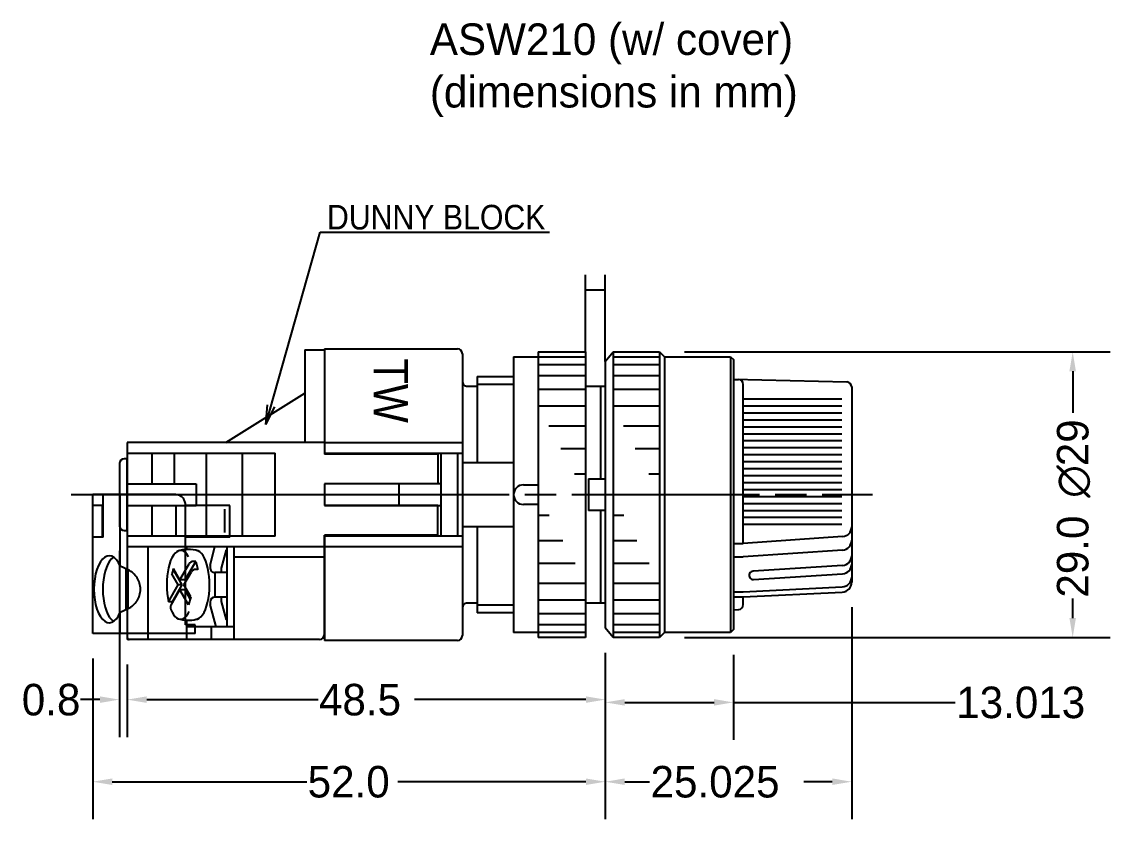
# Model space of a CAD drawing. Extents: x -297 to -4, y 12 to 197.
# Drawn here: x -170.2 to -59.8, y 116.1 to 197 of the extents above; entities that cross this region are included whole.
import ezdxf
from ezdxf.enums import TextEntityAlignment as Align

# ---------------------------------------------------------------- set-up
doc = ezdxf.new("R2010")
doc.units = 0
doc.header["$MEASUREMENT"] = 0
for name, pattern in [('CENTERLINE', [25.4, 19.05, -1.5875, 3.175, -1.5875]), ('PHANTOM', [30.1625, 19.05, -1.5875, 3.175, -1.5875, 3.175, -1.5875]), ('SOLID', [0])]:
    doc.linetypes.add(name, pattern=pattern)
doc.layers.get('0').update_dxf_attribs({"linetype": 'CONTINUOUS'})
doc.layers.get('DEFPOINTS').update_dxf_attribs({"linetype": 'CONTINUOUS'})
for name, color, linetype in [('DIMENSIONS', 5, 'CONTINUOUS'), ('LAYER1$C$L1', 3, 'SOLID'), ('LAYER3$C$L3', 3, 'SOLID'), ('LAYER4$C$L4', 3, 'SOLID'), ('LAYER8$C$L8', 32, 'SOLID')]:
    doc.layers.add(name, color=color, linetype=linetype)
doc.dimstyles.get("Standard").update_dxf_attribs({"dimtxt": 0.18, "dimasz": 0.18, "dimexe": 0.18, "dimexo": 0.0625, "dimgap": 0.09, "dimtad": 0, "dimtih": 1, "dimtoh": 1, "dimdec": 3, "dimzin": 0, "dimdsep": 46, "dimtxsty": 'Standard', "dimcen": 0.09, "dimadec": 0, "dimazin": 0, "dimtfac": 1, "dimtdec": 3, "dimtofl": 0, "dimtmove": 2, "dimatfit": 3, "dimfxl": 1, "dimtolj": 1, "dimtzin": 0, "dimarcsym": 0})

# ---------------------------------------------------------------- blocks, each defined once
blk = doc.blocks.new('*U12')
at = {"color": 0}
for s, p in [('29', (-61.98, 151.88)), ('∅', (-61.98, 148.68)), ('29.0', (-61.98, 138.55))]:
    blk.add_text(s, height=3.2, rotation=90, dxfattribs=at).set_placement(p)
blk = doc.blocks.new('*D11')
at = {"layer": 'DEFPOINTS', "color": 0}
for p in [(-105.5, 163.5), (-105.5, 134.5), (-63.58, 134.5)]:
    blk.add_point(p, dxfattribs=at)
at = {"layer": 'DIMENSIONS', "color": 0}
for p, q in [((-102.96, 163.5), (-59.77, 163.5)), ((-63.58, 161.53), (-63.58, 157.31)), ((-63.58, 136.47), (-63.58, 138.46)), ((-102.96, 134.5), (-59.77, 134.5))]:
    blk.add_line(p, q, dxfattribs=at)
for points in [[(-63.91, 161.53), (-63.25, 161.53), (-63.58, 163.5)], [(-63.91, 136.47), (-63.25, 136.47), (-63.58, 134.5)]]:
    blk.add_solid(points, dxfattribs=at)
blk.add_blockref('*U12', (0, 0))
blk = doc.blocks.new('*D13')
at = {"layer": 'DEFPOINTS', "color": 0}
for p in [(-86, 140.11), (-111, 135.5), (-86, 119.87)]:
    blk.add_point(p, dxfattribs=at)
at = {"layer": 'DIMENSIONS', "color": 0}
for p, q in [((-86, 137.57), (-86, 116.06)), ((-111, 132.96), (-111, 116.06)), ((-109.03, 119.87), (-106.5, 119.87)), ((-87.97, 119.87), (-90.85, 119.87))]:
    blk.add_line(p, q, dxfattribs=at)
for points in [[(-109.03, 120.2), (-109.03, 119.54), (-111, 119.87)], [(-87.97, 120.2), (-87.97, 119.54), (-86, 119.87)]]:
    blk.add_solid(points, dxfattribs=at)
at = {"color": 0}
blk.add_text('25.025', height=3.2, dxfattribs=at).set_placement((-106.41, 118.27))
blk = doc.blocks.new('*D16')
at = {"layer": 'DEFPOINTS', "color": 0}
for p in [(-163, 134.9), (-111, 135.5), (-163, 119.87)]:
    blk.add_point(p, dxfattribs=at)
at = {"layer": 'DIMENSIONS', "color": 0}
for p, q in [((-111, 132.96), (-111, 116.06)), ((-163, 132.36), (-163, 116.06)), ((-161.03, 119.87), (-141.29, 119.87)), ((-112.97, 119.87), (-132.04, 119.87))]:
    blk.add_line(p, q, dxfattribs=at)
for points in [[(-161.03, 120.2), (-161.03, 119.54), (-163, 119.87)], [(-112.97, 120.2), (-112.97, 119.54), (-111, 119.87)]]:
    blk.add_solid(points, dxfattribs=at)
at = {"color": 0}
blk.add_text('52.0', height=3.2, dxfattribs=at).set_placement((-141.2, 118.27))
blk = doc.blocks.new('*D17')
at = {"layer": 'DEFPOINTS', "color": 0}
for p in [(-160.3, 145.85), (-159.5, 134.3), (-160.3, 128.2)]:
    blk.add_point(p, dxfattribs=at)
at = {"layer": 'DIMENSIONS', "color": 0}
for p, q in [((-160.3, 143.31), (-160.3, 124.39)), ((-159.5, 131.76), (-159.5, 124.39)), ((-162.27, 128.2), (-164.25, 128.2)), ((-157.53, 128.2), (-155.55, 128.2))]:
    blk.add_line(p, q, dxfattribs=at)
for points in [[(-162.27, 128.53), (-162.27, 127.87), (-160.3, 128.2)], [(-157.53, 128.53), (-157.53, 127.87), (-159.5, 128.2)]]:
    blk.add_solid(points, dxfattribs=at)
at = {"color": 0}
blk.add_text('0.8', height=3.2, dxfattribs=at).set_placement((-170.2, 126.6))
blk = doc.blocks.new('*D18')
at = {"layer": 'DEFPOINTS', "color": 0}
for p in [(-111, 135.5), (-159.5, 134.3), (-111, 128.2)]:
    blk.add_point(p, dxfattribs=at)
at = {"layer": 'DIMENSIONS', "color": 0}
for p, q in [((-111, 132.96), (-111, 124.39)), ((-159.5, 131.76), (-159.5, 124.39)), ((-157.53, 128.2), (-140.14, 128.2)), ((-112.97, 128.2), (-130.36, 128.2))]:
    blk.add_line(p, q, dxfattribs=at)
for points in [[(-157.53, 128.53), (-157.53, 127.87), (-159.5, 128.2)], [(-112.97, 128.53), (-112.97, 127.87), (-111, 128.2)]]:
    blk.add_solid(points, dxfattribs=at)
at = {"color": 0}
blk.add_text('48.5', height=3.2, dxfattribs=at).set_placement((-140.05, 126.6))
blk = doc.blocks.new('*D19')
at = {"layer": 'DEFPOINTS', "color": 0}
for p in [(-111, 135.5), (-98, 135.3), (-111, 127.92)]:
    blk.add_point(p, dxfattribs=at)
at = {"layer": 'DIMENSIONS', "color": 0}
for p, q in [((-111, 132.96), (-111, 124.11)), ((-98, 132.76), (-98, 124.11)), ((-109.03, 127.92), (-99.97, 127.92)), ((-98, 127.92), (-75.49, 127.92))]:
    blk.add_line(p, q, dxfattribs=at)
for points in [[(-109.03, 128.25), (-109.03, 127.59), (-111, 127.92)], [(-99.97, 128.25), (-99.97, 127.59), (-98, 127.92)]]:
    blk.add_solid(points, dxfattribs=at)
at = {"color": 0}
blk.add_text('13.013', height=3.2, dxfattribs=at).set_placement((-75.4, 126.32))
blk = doc.blocks.new('*U20')
for s, p in [('ASW210 (w/ cover)', (-128.8, 193.62)), ('(dimensions in mm)', (-128.8, 188.29))]:
    blk.add_text(s, height=3.2).set_placement(p)

msp = doc.modelspace()

# ---------------------------------------------------------------- linework, layer by layer
at = {"layer": 'LAYER1$C$L1', "color": 3}
for p, q in [((-139.91496, 175.62981), (-116.6545, 175.62981)), ((-112.99997, 163.49998), (-112.99997, 171.29999)), ((-111, 162.5), (-111, 171.29999)), ((-112.99997, 169.79999), (-111, 169.79999)), ((-141.5, 163.69998), (-139.5, 163.69998)), ((-141.5, 163.69998), (-141.5, 154.29999)), ((-139.5, 163.79999), (-126, 163.79999)), ((-139.5, 163.79999), (-139.5, 153.19998)), ((-139.5, 163.69998), (-139.5, 153.10001)), ((-117.8, 163.49998), (-113, 163.49998)), ((-117.8, 163.49998), (-117.8, 148.99998)), ((-113, 163.49998), (-113, 148.99998)), ((-110.99998, 162.49997), (-110.19998, 163.49997)), ((-110.2, 163.5), (-105.5, 163.5)), ((-110.2, 163.5), (-110.2, 149)), ((-105.5, 163.5), (-105.5, 149)), ((-105.5, 163.49998), (-105, 162.99998)), ((-125.5, 163.29999), (-125.5, 153.2)), ((-120.3, 162.99998), (-120.3, 148.99998)), ((-120.3, 162.99998), (-117.8, 162.99998)), ((-117.8, 162.99998), (-113, 162.99998)), ((-111, 162.5), (-111, 149)), ((-110.2, 163), (-105.5, 163)), ((-105, 163), (-98.3, 163)), ((-105, 163), (-105, 149)), ((-98.30001, 162.99998), (-98.00001, 162.69997)), ((-98.3, 163), (-98.3, 149)), ((-98, 162.7), (-98, 149)), ((-117.8, 162.2), (-113, 162.2)), ((-110.2, 162.2), (-105.5, 162.2)), ((-124.00002, 160.99998), (-120.3, 160.99998)), ((-124.00002, 160.99998), (-124.00002, 152.24998)), ((-124.00002, 160.2), (-120.3, 160.2)), ((-117.8, 161.09999), (-113, 161.09999)), ((-110.2, 161.09999), (-105.5, 161.09999)), ((-98.00001, 160.72379), (-86.48752, 160.43598)), ((-97.96758, 160.69925), (-97.48752, 160.68725)), ((-97.00002, 144.05374), (-97.00002, 160.18741)), ((-149.5, 154.29998), (-141.49999, 159.29999)), ((-125, 159.99998), (-124.00002, 159.99998)), ((-117.8, 159.7), (-113, 159.7)), ((-113, 159.99998), (-111, 159.99998)), ((-111.50002, 159.99998), (-111.50002, 150.59999)), ((-110.2, 159.7), (-105.5, 159.7)), ((-86.00002, 159.93614), (-86.00002, 140.10637)), ((-117.8, 157.99998), (-113, 157.99998)), ((-110.2, 157.99998), (-105.5, 157.99998)), ((-97.00002, 158.7227), (-87.00002, 158.7227)), ((-97.00002, 158.01559), (-87.00002, 158.01559)), ((-97.00002, 157.30849), (-87.00002, 157.30849)), ((-116.73335, 155.99998), (-113, 155.99998)), ((-109.15555, 155.99998), (-105.5, 155.99998)), ((-97.00002, 156.60138), (-87.00002, 156.60138)), ((-97.00002, 155.89427), (-87.00002, 155.89427)), ((-97.00002, 155.18718), (-87.00002, 155.18718)), ((-139.5, 154.29999), (-159.5, 154.29999)), ((-159.5, 154.29999), (-159.5, 148.99998)), ((-139.5, 154.29999), (-125.5, 154.29999)), ((-115.50668, 153.7), (-113, 153.7)), ((-107.95444, 153.7), (-105.5, 153.7)), ((-97.00002, 154.48006), (-87.00002, 154.48006)), ((-97.00002, 153.77296), (-87.00002, 153.77296)), ((-159.49998, 152.64998), (-159.79997, 152.64998)), ((-159.5, 153.19998), (-144.5, 153.19998)), ((-159.49998, 145.34998), (-159.49998, 152.64998)), ((-157, 153.19998), (-157, 150.09999)), ((-154.75, 153.19998), (-154.75, 150.09999)), ((-151.5, 153.19998), (-151.5, 148.99998)), ((-147.8, 148.99998), (-147.8, 153.19998)), ((-144.5, 148.99998), (-144.5, 153.19998)), ((-139.5, 153.2), (-125.5, 153.2)), ((-127.99994, 153.10001), (-139.5, 153.10001)), ((-128.0011, 153.10001), (-128.0011, 150.09999)), ((-127.7, 153.2), (-127.7, 148.99998)), ((-126, 153.2), (-126, 148.99998)), ((-125.5, 153.2), (-125.5, 148.99998)), ((-97.00002, 153.06584), (-87.00002, 153.06584)), ((-160.29997, 152.14998), (-160.29997, 145.84998)), ((-125.5, 152.24998), (-124.00002, 152.24998)), ((-124.00002, 152.24998), (-120.3, 152.24998)), ((-97.00002, 152.35873), (-87.00002, 152.35873)), ((-97.00002, 151.65167), (-87.00002, 151.65167)), ((-114.12001, 151.09999), (-113, 151.09999)), ((-112.70001, 150.59999), (-111, 150.59999)), ((-112.70001, 150.59999), (-112.70001, 148.99998)), ((-106.59666, 151.09999), (-105.5, 151.09999)), ((-97.00002, 150.94455), (-87.00002, 150.94455)), ((-97.00002, 150.23746), (-87.00002, 150.23746)), ((-159.5, 150.09999), (-152.5, 150.09999)), ((-152.5, 150.09999), (-152.5, 148.99998)), ((-128.0011, 150.09999), (-139.5, 150.09999)), ((-139.5, 150.09999), (-139.5, 147.89995)), ((-127.7, 150.09999), (-139.5, 150.09999)), ((-139.5, 150.09998), (-139.5, 147.89998)), ((-131.89998, 148.99998), (-131.89998, 150.09999)), ((-119.3, 149.99998), (-117.8, 149.99998)), ((-97.00002, 149.53035), (-87.00002, 149.53035)), ((-159.5, 148.99998), (-139.5, 148.99998)), ((-159.5, 148.99989), (-159.5, 134.29999)), ((-152.5, 148.99989), (-152.5, 147.90001)), ((-151.47925, 148.99989), (-151.47925, 144.8)), ((-147.80002, 144.8), (-147.80002, 148.99997)), ((-147.79999, 144.8), (-147.79999, 148.99997)), ((-144.50003, 144.8), (-144.50003, 148.99997)), ((-144.5, 144.8), (-144.5, 148.99997)), ((-131.89998, 147.89999), (-131.89998, 148.99998)), ((-127.7, 148.99998), (-127.7, 144.79999)), ((-126, 148.99998), (-126, 144.79999)), ((-125.5, 148.99998), (-125.5, 144.79999)), ((-120.3, 148.99998), (-120.3, 134.99998)), ((-117.8, 147.99998), (-119.3, 147.99998)), ((-117.8, 148.99998), (-117.8, 134.49998)), ((-113, 148.99998), (-113, 134.49998)), ((-112.70001, 148.99998), (-112.70001, 147.39999)), ((-111, 149), (-111, 135.5)), ((-110.2, 149), (-110.2, 134.5)), ((-105.5, 149), (-105.5, 134.5)), ((-105, 149), (-105, 135)), ((-98.3, 149), (-98.3, 135)), ((-98, 149), (-98, 135.29999)), ((-97.00002, 148.82324), (-87.00002, 148.82324)), ((-97.00002, 148.11613), (-87.00002, 148.11613)), ((-159.50014, 147.90001), (-152.5, 147.90001)), ((-157, 147.90001), (-157, 144.8)), ((-154.58568, 147.90001), (-154.58568, 144.8)), ((-139.5, 147.89999), (-127.7, 147.89999)), ((-128.0011, 147.89998), (-139.49995, 147.89998)), ((-128.0011, 144.89996), (-128.0011, 147.89998)), ((-116.68001, 146.89999), (-117.8, 146.89999)), ((-111, 147.39999), (-112.70001, 147.39999)), ((-111.50002, 147.39999), (-111.50002, 137.99998)), ((-109.10333, 146.89999), (-110.2, 146.89999)), ((-97.00002, 147.40903), (-87.00002, 147.40903)), ((-97.00002, 146.70192), (-87.00002, 146.70192)), ((-97.00002, 145.99481), (-87.00002, 145.99481)), ((-159.79997, 145.34998), (-159.49998, 145.34998)), ((-144.50002, 144.8), (-159.50003, 144.8)), ((-144.5, 144.8), (-159.5, 144.8)), ((-125.5, 144.79999), (-139.5, 144.79999)), ((-139.5, 144.79997), (-139.5, 134.19998)), ((-139.49995, 134.79999), (-139.49995, 144.89995)), ((-127.99994, 144.89996), (-139.49994, 144.89996)), ((-124.00002, 145.74998), (-125.5, 145.74998)), ((-125.5, 144.79999), (-125.5, 134.7)), ((-120.3, 145.74998), (-124.00002, 145.74998)), ((-124.00002, 145.74998), (-124.00002, 136.99998)), ((-86.93134, 144.74678), (-97, 144.05373)), ((-139.49998, 143.70001), (-159.5, 143.70001)), ((-157.42581, 143.70004), (-157.42581, 134.29997)), ((-153.49968, 143.70007), (-153.49968, 143.4431)), ((-151.09963, 141.84993), (-150.59963, 143.69992)), ((-149.3996, 143.7), (-149.3996, 135.5999)), ((-148.66109, 134.29991), (-148.66109, 143.70001)), ((-125.5, 143.7), (-139.5, 143.7)), ((-115.29335, 144.29999), (-117.8, 144.29999)), ((-107.78357, 144.29999), (-110.2, 144.29999)), ((-98, 144.05374), (-97.00002, 144.05374)), ((-149.9412, 141.53684), (-149.4412, 143.38683)), ((-148.66107, 142.69989), (-139.49966, 142.69989)), ((-98, 142.68564), (-97.00002, 142.68564)), ((-86.93133, 143.37868), (-97, 142.68563)), ((-154.81976, 141.49735), (-154.9695, 140.9567)), ((-153.92717, 139.84994), (-154.8388, 141.42893)), ((-154.15735, 140.34995), (-154.81983, 141.49739)), ((-154.15733, 140.3499), (-153.21698, 141.97862)), ((-153.6385, 140.34989), (-152.55381, 142.22863)), ((-152.55377, 142.22874), (-152.78394, 142.22874)), ((-152.32909, 141.41794), (-152.55923, 141.41794)), ((-152.55377, 142.22872), (-152.32906, 141.41791)), ((-151.09959, 141.84999), (-151.09959, 141.59999)), ((-149.9411, 141.0999), (-149.9411, 141.53679)), ((-114.06668, 142), (-117.8, 142)), ((-106.54445, 142), (-110.2, 142)), ((-86.93577, 141.80991), (-96.00377, 141.22616)), ((-154.33056, 139.84993), (-154.96958, 140.95674)), ((-153.63846, 140.35001), (-154.1573, 140.35001)), ((-153.7532, 139.84989), (-152.99229, 141.16782)), ((-150.59959, 141.09999), (-150.59959, 138.60001)), ((-149.39951, 141.09988), (-150.59952, 141.09988)), ((-95.94937, 140.38109), (-86.93577, 140.96134)), ((-155.3202, 138.13576), (-154.33055, 139.84988)), ((-155.05326, 137.7981), (-154.15733, 139.3499)), ((-154.91682, 138.13577), (-153.92718, 139.84988)), ((-153.92714, 139.85002), (-154.33052, 139.85002)), ((-153.28302, 137.83555), (-154.15735, 139.34995)), ((-153.63844, 139.35002), (-154.1573, 139.35002)), ((-153.0583, 138.64631), (-153.75321, 139.84993)), ((-153.11472, 138.44274), (-153.6385, 139.34994)), ((-113, 140), (-117.8, 140)), ((-105.5, 140), (-110.2, 140)), ((-98, 139.15012), (-97.00002, 139.15012)), ((-97.00001, 139.15012), (-86.95117, 139.64148)), ((-154.85829, 138.13586), (-155.32019, 138.13586)), ((-153.05816, 138.64624), (-153.28288, 137.83548)), ((-151.09959, 138.10001), (-151.09959, 137.85001)), ((-149.39951, 138.5999), (-150.59952, 138.5999)), ((-149.44113, 136.31305), (-149.94113, 138.16306)), ((-149.9411, 138.16301), (-149.9411, 138.5999)), ((-113, 138.29999), (-117.8, 138.29999)), ((-105.5, 138.29999), (-110.2, 138.29999)), ((-98, 138.61621), (-97.00002, 138.61621)), ((-97.00002, 137.84236), (-97.00002, 138.61621)), ((-97.00001, 138.6162), (-86.95117, 139.10756)), ((-150.49143, 135.59989), (-151.09956, 137.84997)), ((-124.00002, 137.99998), (-125, 137.99998)), ((-120.3, 137.79999), (-124.00002, 137.79999)), ((-120.3, 136.99998), (-124.00002, 136.99998)), ((-111, 137.99998), (-113, 137.99998)), ((-97.97512, 137.30102), (-97.45845, 137.34408)), ((-153.49968, 136.25711), (-153.49968, 134.30006)), ((-113, 136.89999), (-117.8, 136.89999)), ((-105.5, 136.89999), (-110.2, 136.89999)), ((-148.66107, 135.59991), (-153.49962, 135.59991)), ((-150.99962, 135.59998), (-150.99962, 134.29999)), ((-117.8, 134.99998), (-120.3, 134.99998)), ((-113, 135.79999), (-117.8, 135.79999)), ((-113, 134.99998), (-117.8, 134.99998)), ((-110.2, 134.49999), (-111, 135.49999)), ((-105.5, 135.79999), (-110.2, 135.79999)), ((-105.5, 135), (-110.2, 135)), ((-104.99999, 134.99998), (-105.49999, 134.49998)), ((-98.3, 135), (-105, 135)), ((-98.00001, 135.3), (-98.30001, 134.99999)), ((-140, 134.29993), (-159.49997, 134.29993)), ((-139.99997, 134.29993), (-159.49965, 134.29993)), ((-126, 134.2), (-139.5, 134.2)), ((-113, 134.49998), (-117.8, 134.49998)), ((-105.5, 134.5), (-110.2, 134.5))]:
    msp.add_line(p, q, dxfattribs=at)
for points in [[(-153.28365, 142.694), (-153.43653, 142.9325), (-153.60039, 143.11993), (-153.77253, 143.25319), (-153.95008, 143.33006), (-154.13012, 143.34929), (-154.30965, 143.31054), (-154.48571, 143.21446), (-154.65537, 143.06264), (-154.81582, 142.85759), (-154.96441, 142.60272), (-155.09867, 142.30225), (-155.21639, 141.96115), (-155.3156, 141.58507), (-155.39467, 141.18025), (-155.45228, 140.7534), (-155.48749, 140.31157), (-155.4997, 139.86211), (-155.48872, 139.41244), (-155.45473, 138.97003), (-155.39828, 138.54219), (-155.32033, 138.13603)], [(-152.54971, 136.35011), (-152.36904, 136.37938), (-152.19138, 136.4667), (-152.01972, 136.6106), (-151.85693, 136.80868), (-151.70572, 137.05763), (-151.56862, 137.35328), (-151.44793, 137.69069), (-151.34568, 138.06421), (-151.26355, 138.4676), (-151.20294, 138.89412), (-151.16485, 139.33662), (-151.14993, 139.78772), (-151.15841, 140.23985), (-151.19016, 140.68547), (-151.24466, 141.11711), (-151.32097, 141.52757), (-151.41784, 141.90997), (-151.53364, 142.25792), (-151.66643, 142.5656), (-151.814, 142.82787), (-151.97386, 143.04033), (-152.14336, 143.19944), (-152.31966, 143.30254), (-152.4998, 143.34789)], [(-155.08385, 137.36079), (-154.95585, 137.08083), (-154.81521, 136.84173), (-154.66402, 136.64703), (-154.5045, 136.4996), (-154.339, 136.40162), (-154.16998, 136.35452), (-153.99991, 136.35902), (-153.83132, 136.41503), (-153.66669, 136.52174), (-153.50845, 136.67757), (-153.35894, 136.88022), (-153.22036, 137.1267)]]:
    msp.add_lwpolyline(points, dxfattribs=at)
for centre, radius, start, end in [((-125.99998, 163.29999), 0.5, 0, 89.9999274), ((-124.99998, 160.5), 0.5, 179.9999094, 269.999946), ((-97.50002, 160.18736), 0.5, 359.9999094, 88.5677733), ((-86.50002, 159.93614), 0.5, 0, 88.5678826), ((-159.79997, 152.14998), 0.5, 89.999982, 179.999964), ((-119.3, 149), 1, 89.9999274, 179.9999094), ((-119.3, 149), 1, 180.0000906, 270.0000726), ((-159.79997, 145.84998), 0.5, 179.999964, 269.999946), ((-87.00002, 145.74442), 1, 273.9376494, 0), ((-87.00002, 144.37633), 1, 273.9376494, 0), ((-153.30411, 140.19897), 3.25002, 71.5060154, 110.5385248), ((-87.00002, 142.80785), 1, 273.6833478, 0), ((-152.78407, 141.72887), 0.5, 89.9999274, 149.9999154), ((-152.55937, 140.91806), 0.5, 89.9998181, 149.9998607), ((-150.59972, 141.60011), 0.5, 179.9999094, 269.999946), ((-87.00002, 141.95927), 1, 273.6833478, 0), ((-95.97658, 140.80362), 0.42341, 93.6833118, 273.6833305), ((-87.00002, 140.64029), 1, 272.799412, 0), ((-87.00002, 140.10637), 1, 272.799412, 0), ((-150.59972, 138.10011), 0.5, 89.9999274, 179.9998547), ((-154.62038, 137.54831), 0.5, 149.9998061, 202.0347007), ((-125, 137.5), 0.5, 89.9999274, 179.999964), ((-97.49997, 137.8423), 0.5, 274.7637744, 0.000128), ((-153.30411, 139.50127), 3.25003, 255.8300529, 288.4951867), ((-140, 134.79999), 0.5, 270.000018, 0), ((-159.29971, 134.5), 0.2, 180.000036, 270.000018), ((-126, 134.7), 0.5, 270.0000726, 0)]:
    msp.add_arc(centre, radius, start, end, dxfattribs=at)
at = {"layer": 'LAYER3$C$L3', "color": 3, "linetype": 'CENTERLINE'}
msp.add_line((-165.19257, 148.99998), (-83.90636, 148.99998), dxfattribs=at)
at = {"layer": 'LAYER4$C$L4', "color": 3, "linetype": 'PHANTOM'}
for p, q in [((-154.59996, 148.99998), (-163, 148.99998)), ((-163, 134.89999), (-163, 148.99997)), ((-161.94516, 144.70004), (-161.94516, 148.99997)), ((-160.21281, 141.73715), (-160.21281, 148.99997)), ((-153.59996, 135.80002), (-153.59996, 147.99997)), ((-162, 147.90001), (-163, 147.90001)), ((-162, 144.70004), (-162, 147.89999)), ((-149.09999, 147.90001), (-153.59996, 147.90001)), ((-149.59999, 145.17636), (-149.59999, 147.52975)), ((-149.09999, 144.70004), (-149.09999, 147.89999)), ((-161.94516, 144.70006), (-163, 144.70006)), ((-149.09999, 144.70006), (-153.59996, 144.70006)), ((-159.41452, 141.36501), (-160.21273, 141.73722)), ((-159.60001, 137.34885), (-159.60001, 141.45151)), ((-159.40001, 137.44211), (-159.40001, 141.35825)), ((-160.21284, 137.063), (-159.41463, 137.43521)), ((-160.21281, 134.90012), (-160.21281, 137.06296)), ((-152.59999, 134.90001), (-163, 134.90001)), ((-152.59999, 135.80003), (-153.59996, 135.80003)), ((-152.59999, 134.89999), (-152.59999, 135.80002))]:
    msp.add_line(p, q, dxfattribs=at)
for points in [[(-160.21282, 141.73721), (-160.3949, 142.09854), (-160.60065, 142.39186), (-160.82489, 142.60979), (-161.06196, 142.74684), (-161.30589, 142.79954), (-161.55054, 142.76657), (-161.78974, 142.64877), (-162.01745, 142.4491), (-162.22795, 142.17259), (-162.41593, 141.82621), (-162.57664, 141.41869), (-162.70605, 140.9603), (-162.80088, 140.46259), (-162.85875, 139.93811), (-162.8782, 139.40007), (-162.85875, 138.86203), (-162.80087, 138.33756), (-162.70603, 137.83986), (-162.57662, 137.38147), (-162.4159, 136.97396), (-162.22792, 136.6276), (-162.01742, 136.3511), (-161.7897, 136.15144), (-161.5505, 136.03365), (-161.30586, 136.0007), (-161.06192, 136.05341), (-160.82485, 136.19047), (-160.60062, 136.40841), (-160.39487, 136.70175), (-160.21279, 137.06308)], [(-160.88869, 142.65546), (-161.09344, 142.48383), (-161.28508, 142.25011), (-161.45978, 141.95902), (-161.61401, 141.61641), (-161.74467, 141.22918), (-161.84912, 140.80512), (-161.92527, 140.35279), (-161.97158, 139.88127), (-161.98712, 139.40006), (-161.97158, 138.91886), (-161.92526, 138.44735), (-161.8491, 137.99501), (-161.74464, 137.57097), (-161.61398, 137.18375), (-161.45975, 136.84115), (-161.28504, 136.55007), (-161.09339, 136.31636), (-160.88865, 136.14474)]]:
    msp.add_lwpolyline(points, dxfattribs=at)
for centre, radius, start, end in [((-154.59996, 147.99997), 1, 0, 89.999982), ((-160.33084, 139.40012), 2.16802, 295.0000403, 64.9999597)]:
    msp.add_arc(centre, radius, start, end, dxfattribs=at)
at = {"layer": 'LAYER8$C$L8', "color": 3}
for q in [(-145.26651, 158.11236), (-144.51551, 157.90032)]:
    msp.add_line((-145.42403, 156.11858), q, dxfattribs=at)
msp.add_lwpolyline([(-145.42403, 156.11858), (-139.91496, 175.62981), (-139.91496, 175.62981)], dxfattribs=at)

# ---------------------------------------------------------------- block references
msp.add_blockref('*U20', (0, 0))

# ---------------------------------------------------------------- texts
at = {"layer": 'LAYER8$C$L8', "color": 3, "width": 0.83125}
msp.add_text('DUNNY BLOCK', height=2.5, dxfattribs=at).set_placement((-139.23847, 175.91011), (-117.0718, 175.91011), align=Align.FIT)
at = {"layer": 'LAYER8$C$L8', "color": 3, "width": 0.933334}
msp.add_text('TW', height=3.5, rotation=270, dxfattribs=at).set_placement((-134.49998, 162.81665), (-134.49998, 156.28331), align=Align.FIT)

# ---------------------------------------------------------------- dimensions: what is measured, and where the dimension line sits
at = {"layer": 'DIMENSIONS'}
for base, p1, p2, angle, text, picture, middle in [((-63.58129, 134.49998), (-105.5, 163.49998), (-105.5, 134.49998), 270, '<>%%c29', '*D11', (-63.58129, 147.88196)), ((-111, 127.9208), (-98, 135.29999), (-111, 135.5), 180, '<>13', '*D19', (-68.73243, 127.9208))]:
    dim = msp.add_linear_dim(base=base, p1=p1, p2=p2, angle=angle, text=text, dimstyle='Standard', override={"dimtxt": 3.2, "dimasz": 1.972788, "dimexe": 3.81, "dimexo": 2.54, "dimtih": 0, "dimdec": 1, "dimtdec": 1}, dxfattribs=at)
    dim.commit()
    dim.dimension.update_dxf_attribs({"geometry": picture, "text_midpoint": middle, "dimtype": 128})
dim = msp.add_linear_dim(base=(-160.29997, 128.2), p1=(-159.5, 134.29999), p2=(-160.29997, 145.84998), angle=180, dimstyle='Standard', override={"dimtxt": 3.2, "dimasz": 1.972788, "dimexe": 3.81, "dimexo": 2.54, "dimtih": 0, "dimdec": 1, "dimtdec": 1}, dxfattribs=at)
dim.commit()
dim.dimension.update_dxf_attribs({"geometry": '*D17', "text_midpoint": (-167.26888, 128.2)})
dim = msp.add_linear_dim(base=(-86, 119.87194), p1=(-111, 135.49998), p2=(-86, 140.10637), text='<>25', dimstyle='Standard', override={"dimtxt": 3.2, "dimasz": 1.972788, "dimexe": 3.81, "dimexo": 2.54, "dimtih": 0, "dimdec": 1, "dimtdec": 1}, dxfattribs=at)
dim.commit()
dim.dimension.update_dxf_attribs({"geometry": '*D13', "text_midpoint": (-98.67347, 119.87194), "dimtype": 128})
dim = msp.add_linear_dim(base=(-163, 119.87194), p1=(-111, 135.5), p2=(-163, 134.89999), angle=180, dimstyle='Standard', override={"dimtxt": 3.2, "dimasz": 1.972788, "dimexe": 3.81, "dimexo": 2.54, "dimtih": 0, "dimdec": 1, "dimtdec": 1}, dxfattribs=at)
dim.commit()
dim.dimension.update_dxf_attribs({"geometry": '*D16', "text_midpoint": (-136.66318, 119.87194), "dimtype": 128})
dim = msp.add_linear_dim(base=(-111, 128.2), p1=(-159.49998, 134.29997), p2=(-111, 135.5), dimstyle='Standard', override={"dimtxt": 3.2, "dimasz": 1.972788, "dimexe": 3.81, "dimexo": 2.54, "dimtih": 0, "dimdec": 1, "dimtdec": 1}, dxfattribs=at)
dim.commit()
dim.dimension.update_dxf_attribs({"geometry": '*D18', "text_midpoint": (-135.24999, 128.2)})

doc.saveas('drawing.dxf')
